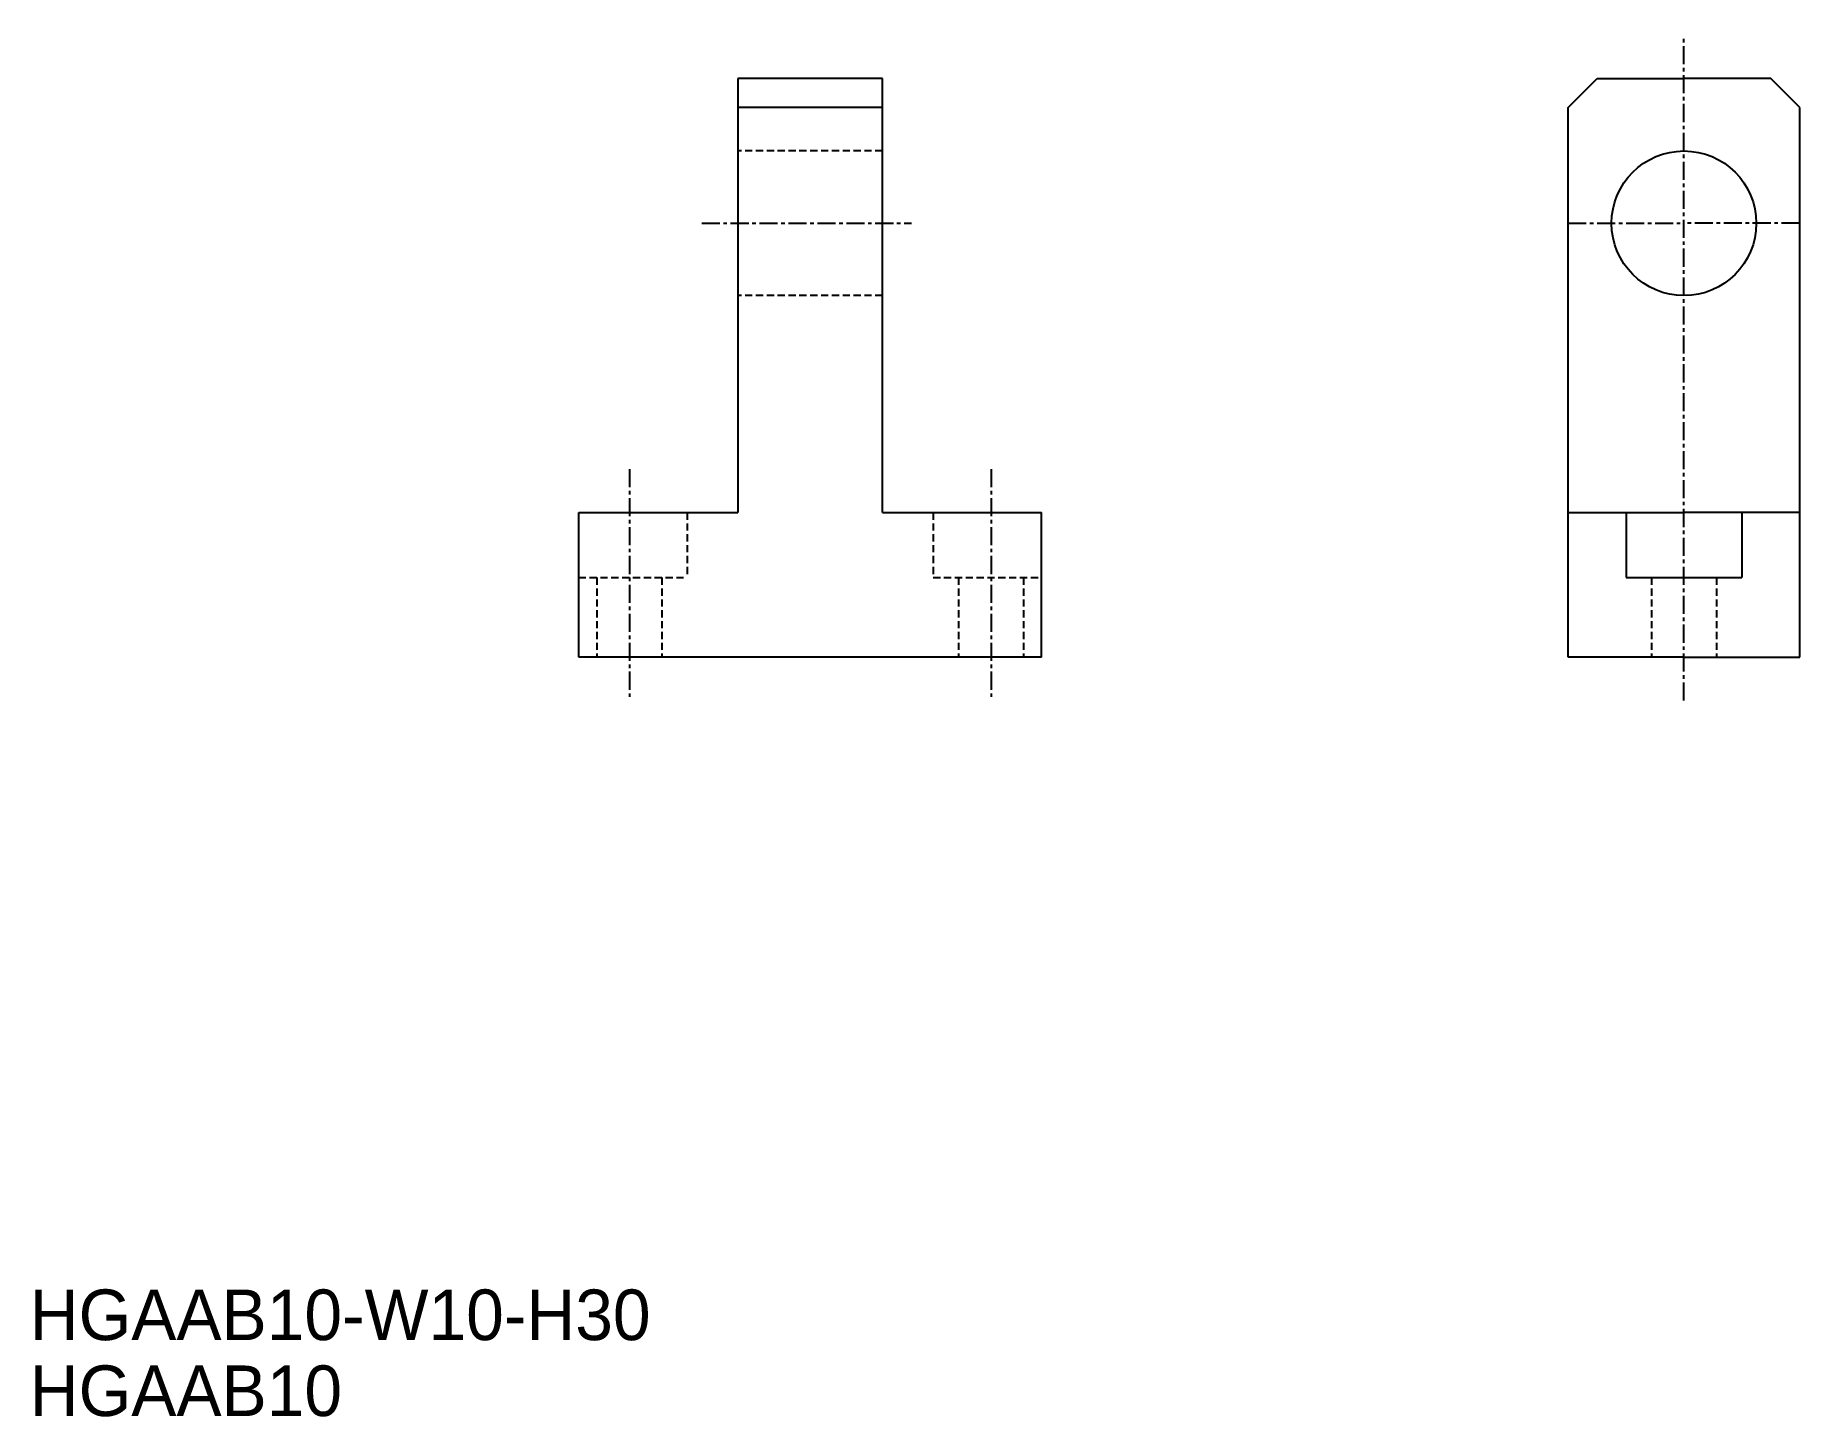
# Model space of a CAD drawing. Extents: x -17 to 105, y -18 to 77.
import ezdxf

# ---------------------------------------------------------------- set-up
doc = ezdxf.new("R2010")
doc.units = 0
doc.linetypes.add('CENTER', pattern=[2, 1.25, -0.25, 0.25, -0.25])
doc.linetypes.add('DASHED', pattern=[0.75, 0.5, -0.25])
doc.layers.get('0').update_dxf_attribs({"linetype": 'CONTINUOUS'})
doc.layers.add('CENTER', color=1, linetype='CENTER')

msp = doc.modelspace()

# ---------------------------------------------------------------- linework, layer by layer
at = {"color": 7, "linetype": 'CONTINUOUS'}
for p, q in [((31.82, 74.33), (31.82, 44.33)), ((41.82, 74.33), (31.82, 74.33)), ((41.82, 44.33), (41.82, 74.33)), ((89.22, 72.33), (91.22, 74.33)), ((91.22, 74.33), (97.22, 74.33)), ((103.22, 74.33), (97.22, 74.33)), ((105.22, 72.33), (103.22, 74.33)), ((41.82, 72.33), (31.82, 72.33)), ((89.22, 34.33), (89.22, 72.33)), ((105.22, 34.33), (105.22, 72.33)), ((20.82, 34.33), (20.82, 44.33)), ((20.82, 44.33), (31.82, 44.33)), ((41.82, 44.33), (52.82, 44.33)), ((52.82, 34.33), (52.82, 44.33)), ((89.22, 44.33), (97.22, 44.33)), ((93.22, 44.33), (93.22, 39.83)), ((105.22, 44.33), (97.22, 44.33)), ((101.22, 44.33), (101.22, 39.83)), ((93.22, 39.83), (101.22, 39.83)), ((52.82, 34.33), (20.82, 34.33)), ((97.22, 34.33), (89.22, 34.33)), ((97.22, 34.33), (105.22, 34.33))]:
    msp.add_line(p, q, dxfattribs=at)
at = {"color": 3, "linetype": 'DASHED'}
for p, q in [((41.82, 69.33), (31.82, 69.33)), ((41.82, 59.33), (31.82, 59.33)), ((28.32, 44.33), (28.32, 39.83)), ((45.32, 44.33), (45.32, 39.83)), ((20.82, 39.83), (28.32, 39.83)), ((22.07, 39.83), (22.07, 34.33)), ((26.57, 39.83), (26.57, 34.33)), ((45.32, 39.83), (52.82, 39.83)), ((47.07, 39.83), (47.07, 34.33)), ((51.57, 39.83), (51.57, 34.33)), ((94.97, 39.83), (94.97, 34.33)), ((99.47, 39.83), (99.47, 34.33))]:
    msp.add_line(p, q, dxfattribs=at)
at = {"color": 7, "linetype": 'CONTINUOUS'}
msp.add_circle((97.22, 64.33), 5, dxfattribs=at)
at = {"layer": 'CENTER', "color": 1, "linetype": 'CENTER'}
for p, q in [((97.22, 31.33), (97.22, 77.33)), ((29.32, 64.33), (43.82, 64.33)), ((89.22, 64.33), (97.22, 64.33)), ((105.22, 64.33), (97.22, 64.33)), ((24.32, 47.33), (24.32, 31.33)), ((49.32, 47.33), (49.32, 31.33))]:
    msp.add_line(p, q, dxfattribs=at)

# ---------------------------------------------------------------- texts
at = {"color": 7, "linetype": 'CONTINUOUS'}
for s, p in [('HGAAB10-W10-H30', (-17.13, -12.89)), ('HGAAB10', (-17.13, -18.14))]:
    msp.add_text(s, height=3.5, dxfattribs=at).set_placement(p)

doc.saveas('drawing.dxf')
